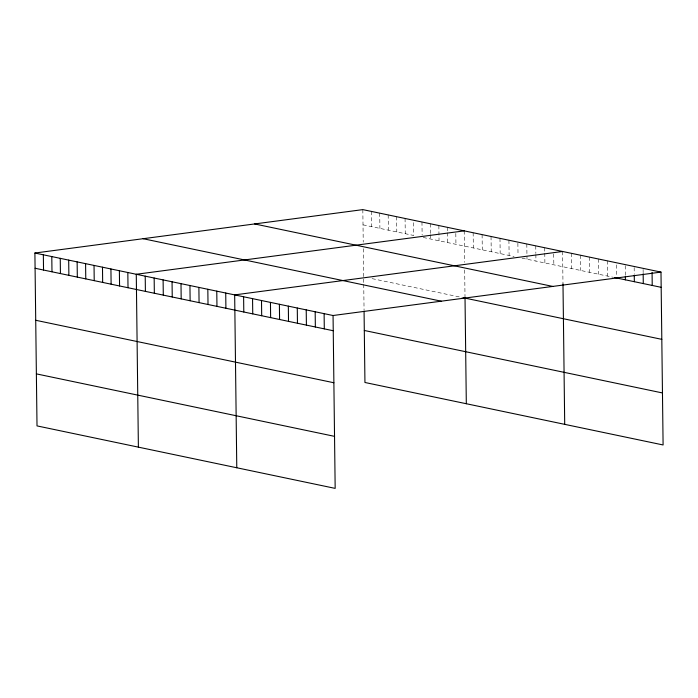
<?xml version="1.0" encoding="UTF-8"?>
<svg xmlns="http://www.w3.org/2000/svg" width="698" height="698" viewBox="0 0 698 698"><rect width="100%" height="100%" fill="white"/><g stroke="black" fill="none" stroke-linecap="round" stroke-linejoin="round"><path stroke-width="0.52" stroke-dasharray="3.49 2.62" d="M363.012 224.843L413.705 235.47L413.513 220.245M423.206 237.46L514.086 256.506M522.034 258.173L613.472 277.333M372.095 278.633L461.858 297.444M643.111 269.437L643.155 272.7M634.168 267.57L634.246 274.087M625.225 265.694L625.338 275.474M616.29 264.908L616.439 276.87M607.321 260.851L607.504 276.076M598.378 258.984L598.561 274.209M589.426 257.108L589.618 272.333M580.483 255.232L580.675 270.458M571.54 253.357L571.723 268.582M562.597 251.481L562.989 284.051M553.706 253.959L553.837 264.83M544.702 247.738L544.763 252.083M544.772 253.173L544.894 262.963M535.759 245.862L535.855 253.47M535.863 254.561L535.951 261.087M526.816 243.986L526.999 259.211M517.881 243.201L518.029 255.163M508.929 240.234L509.112 255.459M499.986 238.358L500.169 253.583M491.034 236.491L491.226 251.716M482.091 234.615L482.283 249.84M473.148 232.739L473.331 247.965M464.205 230.864L464.589 262.343M464.685 269.934L465.008 297.025M455.811 233.446L455.942 244.317M447.305 227.321L447.357 231.675M447.374 232.766L447.497 242.546M438.859 225.55L439.042 240.775M430.413 223.788L430.535 233.568M430.544 234.659L430.596 239.004M421.967 222.016L422.124 235.06M405.067 218.474L405.259 233.699M396.621 216.703L396.804 231.928M388.175 214.932L388.358 230.157M379.721 213.16L379.913 228.386M371.275 211.389L371.467 226.614M362.829 209.618L363.23 242.189M363.309 248.689L363.649 276.87M363.675 279.008L363.728 283.301M363.745 284.374L364.059 310.095"/><path stroke-width="1.05" d="M34.9 253.034L333.059 315.513L335.171 488.382L37.011 425.902L34.9 253.034L362.829 209.618L660.989 272.098L663.1 444.966L364.941 382.487L364.068 311.168M464.205 230.864L136.276 274.279L138.387 447.139M562.597 251.481L234.668 294.896L236.779 467.756M333.059 315.513L660.989 272.098M614.458 277.534L661.172 287.323M254.613 223.945L552.772 286.424M462.914 297.671L661.809 339.35M143.116 238.707L441.276 301.187M364.304 330.468L662.463 392.948M35.083 268.259L333.243 330.739M35.72 320.277L333.88 382.757M36.375 373.875L334.534 436.355M652.072 272.403L652.229 285.456M643.163 273.791L643.286 283.58M634.264 275.178L634.342 281.704M625.356 276.565L625.399 279.828M562.989 284.051L564.708 424.349M465.025 298.107L466.316 403.732M324.116 313.638L324.3 328.863M315.173 311.77L315.356 326.987M306.221 309.895L306.413 325.12M297.278 308.019L297.461 323.244M288.335 306.143L288.518 321.368M279.392 304.267L279.575 319.492M270.449 302.391L270.632 317.616M261.497 300.524L261.689 315.74M252.554 298.648L252.746 313.873M243.611 296.772L243.794 311.997M225.724 293.02L225.908 308.246M216.773 291.145L216.965 306.37M207.829 289.277L208.021 304.494M198.886 287.401L199.07 302.627M189.943 285.526L190.126 300.751M181 283.65L181.183 298.875M172.057 281.774L172.24 296.999M163.105 279.898L163.297 295.123M154.162 278.031L154.345 293.247M145.219 276.155L145.402 291.38M127.83 272.508L128.013 287.733M119.375 270.737L119.567 285.962M110.93 268.966L111.113 284.191M102.484 267.194L102.667 282.42M94.038 265.423L94.221 280.648M85.584 263.661L85.775 278.877M77.138 261.89L77.321 277.115M68.692 260.118L68.875 275.344M60.246 258.347L60.429 273.572M51.792 256.576L51.984 271.801M43.346 254.805L43.538 270.03"/></g></svg>
